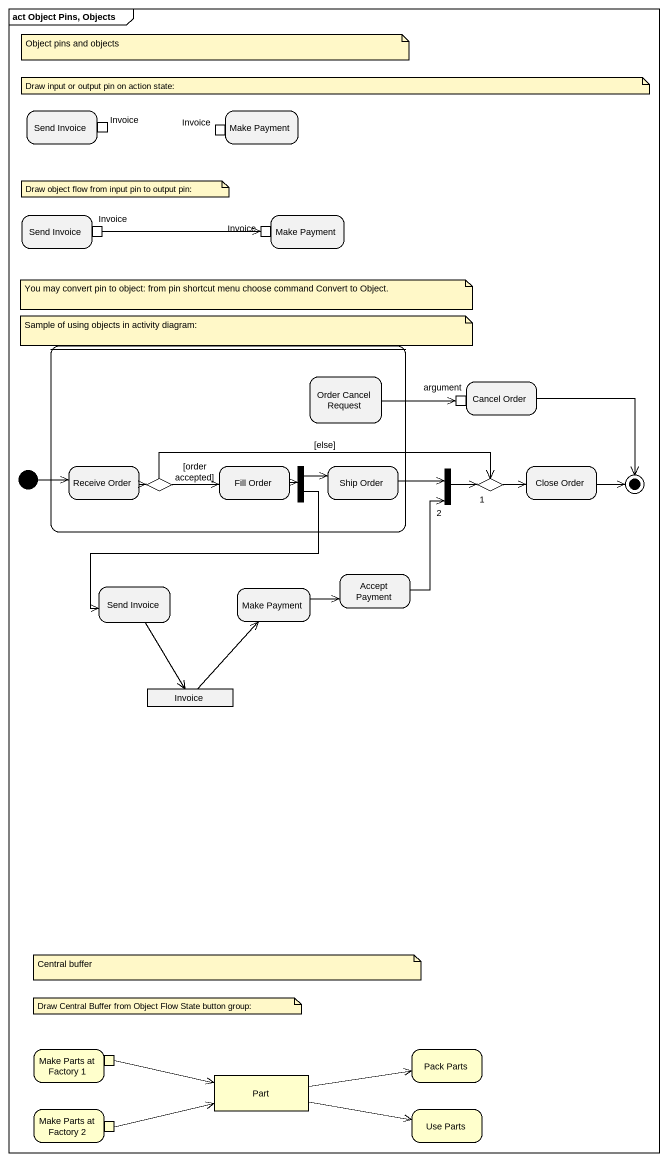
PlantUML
@startuml
mainframe act Object Pins, Objects
hide empty description
state "Send Invoice" as Send_Invoice {
  state Invoice <<outputPin>>
}
state "Make Payment" as Make_Payment {
  state "Invoice" as Invoice_2 <<inputPin>>
}
state "Send Invoice" as Send_Invoice_2 {
  state "Invoice" as Invoice_3 <<outputPin>>
}
state "Make Payment" as Make_Payment_2 {
  state "Invoice" as Invoice_4 <<inputPin>>
}
state " " as state1 {
  state "Order Cancel Request" as Order_Cancel_Request
  state "Receive Order" as Receive_Order
  state choice1 <<choice>>
  state "Fill Order" as Fill_Order
  state fork1 <<fork>>
  state "Ship Order" as Ship_Order
}
state "Cancel Order" as Cancel_Order {
  state argument <<inputPin>>
}
state initial1 <<start>>
state "2" as f2 <<join>>
state "1" as c1 <<choice>>
state "Close Order" as Close_Order
state "Send Invoice" as Send_Invoice_3
state "Make Payment" as Make_Payment_3
state "Accept Payment" as Accept_Payment
state "Invoice" as Invoice_5 <<object>>
state "Make Parts at Factory 1" as Make_Parts_at_Factory_1 #FFFFCC {
  state pin1 <<outputPin>> #FFFFCC
}
state "Pack Parts" as Pack_Parts #FFFFCC
state "Make Parts at Factory 2" as Make_Parts_at_Factory_2 #FFFFCC {
  state pin2 <<outputPin>> #FFFFCC
}
state Part <<object>> #FFFFCC
state "Use Parts" as Use_Parts #FFFFCC
Invoice_3 -right-> Invoice_4
Order_Cancel_Request -right-> argument
initial1 -right-> Receive_Order
Receive_Order -right-> choice1
choice1 -right-> Fill_Order : [order accepted]
choice1 -right-> c1 : [else]
Fill_Order -right-> fork1
fork1 -right-> Ship_Order
fork1 --> Send_Invoice_3
Ship_Order -right-> f2
f2 -right-> c1
c1 -right-> Close_Order
Send_Invoice_3 --> Invoice_5
Make_Payment_3 -right-> Accept_Payment
Accept_Payment -up-> f2
Invoice_5 -up-> Make_Payment_3
pin1 -right-> Part
Part -right-> Pack_Parts
Part -right-> Use_Parts
pin2 -right-> Part
Cancel_Order --> [*]
Close_Order -right-> [*]
note as N1
  Object pins and objects
end note
note as N2
  Draw input or output pin on action state:
end note
note as N3
  Draw object flow from input pin to output pin:
end note
note as N4
  You may convert pin to object: from pin shortcut menu choose command Convert to Object.
end note
note as N5
  Sample of using objects in activity diagram:
end note
note as N6
  Central buffer
end note
note as N7
  Draw Central Buffer from Object Flow State button group:
end note
@enduml
